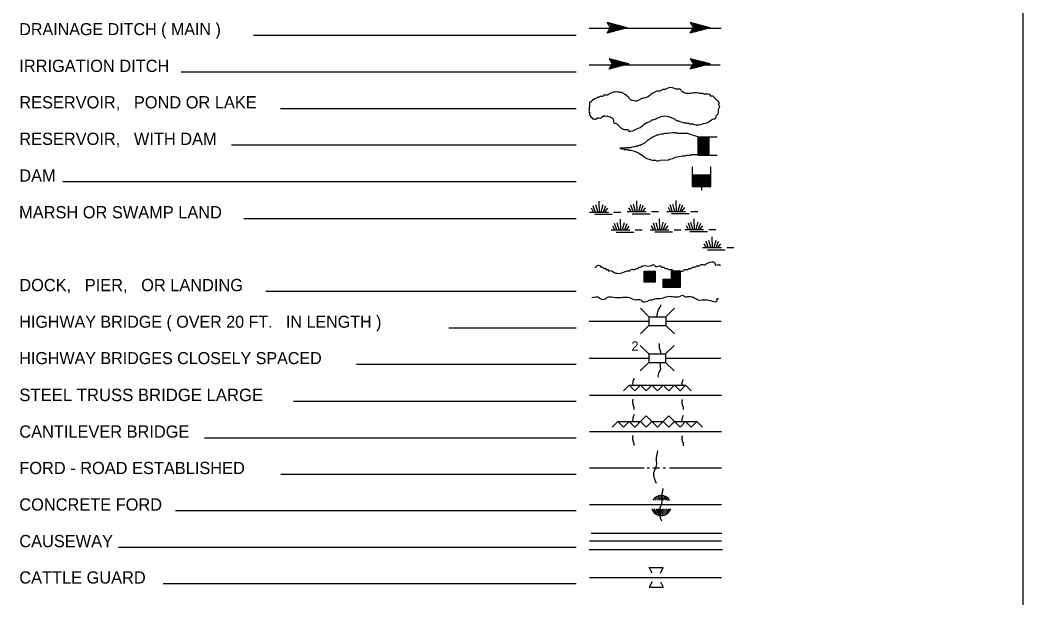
# Model space of a CAD drawing. Extents: x 1981738 to 2369451, y 16419000 to 16795123.
# Drawn here: x 2331307 to 2366812, y 16544942 to 16565393 of the extents above; entities that cross this region are included whole.
import ezdxf

# ---------------------------------------------------------------- set-up
doc = ezdxf.new("R2010")
doc.units = 0
doc.layers.add('L12', color=7, linetype='Continuous')
doc.layers.add('L23', color=7, linetype='Continuous')

msp = doc.modelspace()

# ---------------------------------------------------------------- linework, layer by layer
at = {"layer": 'L12'}
for p, q in [((2351454, 16554742), (2353572, 16554742)), ((2354174, 16554742), (2356132, 16554742)), ((2351449, 16553432), (2353566, 16553432)), ((2354163, 16553432), (2356122, 16553432)), ((2351465, 16552112), (2356138, 16552112)), ((2351465, 16550829), (2356138, 16550829)), ((2351465, 16549546), (2353397, 16549546)), ((2353514, 16549546), (2353588, 16549546)), ((2353714, 16549546), (2353941, 16549546)), ((2354073, 16549546), (2354158, 16549546)), ((2354300, 16549546), (2356138, 16549546)), ((2351465, 16548247), (2356138, 16548247)), ((2351465, 16546964), (2356138, 16546964)), ((2351465, 16545665), (2356138, 16545665))]:
    msp.add_line(p, q, dxfattribs=at)
at = {"layer": 'L23'}
for p, q in [((2366812, 16597356), (2366812, 16424388)), ((2351454, 16565107), (2356132, 16565107)), ((2352796, 16565123), (2352088, 16565308)), ((2352088, 16565308), (2352204, 16565123)), ((2352796, 16565123), (2352088, 16564933)), ((2352088, 16564933), (2352204, 16565123)), ((2352690, 16565107), (2352130, 16564965)), ((2352716, 16565134), (2352141, 16565276)), ((2352616, 16565118), (2352141, 16564981)), ((2352637, 16565134), (2352146, 16565255)), ((2352532, 16565107), (2352157, 16565023)), ((2352547, 16565134), (2352183, 16565223)), ((2352458, 16565118), (2352183, 16565060)), ((2352331, 16565107), (2352188, 16565076)), ((2352458, 16565139), (2352199, 16565181)), ((2352796, 16565123), (2352204, 16565123)), ((2352347, 16565134), (2352215, 16565155)), ((2352257, 16565134), (2352215, 16565139)), ((2352289, 16565107), (2352215, 16565107)), ((2352479, 16565123), (2352289, 16565123)), ((2352415, 16565123), (2352289, 16565123)), ((2355742, 16565123), (2355029, 16565308)), ((2355029, 16565308), (2355150, 16565123)), ((2355742, 16565123), (2355029, 16564933)), ((2355029, 16564933), (2355150, 16565123)), ((2355631, 16565107), (2355071, 16564965)), ((2355657, 16565134), (2355082, 16565276)), ((2355557, 16565118), (2355082, 16564981)), ((2355583, 16565134), (2355087, 16565255)), ((2355472, 16565107), (2355098, 16565023)), ((2355488, 16565134), (2355124, 16565223)), ((2355399, 16565118), (2355124, 16565060)), ((2355272, 16565107), (2355129, 16565076)), ((2355399, 16565139), (2355140, 16565181)), ((2355742, 16565123), (2355150, 16565123)), ((2355288, 16565134), (2355156, 16565155)), ((2355198, 16565134), (2355156, 16565139)), ((2355230, 16565107), (2355156, 16565107)), ((2355425, 16565123), (2355230, 16565123)), ((2355356, 16565123), (2355230, 16565123)), ((2339575, 16564859), (2351000, 16564859)), ((2352864, 16563840), (2352157, 16564025)), ((2352157, 16564025), (2352273, 16563840)), ((2352780, 16563851), (2352204, 16563993)), ((2352706, 16563851), (2352215, 16563972)), ((2352616, 16563851), (2352246, 16563940)), ((2355742, 16563840), (2355029, 16564025)), ((2355029, 16564025), (2355150, 16563840)), ((2355657, 16563851), (2355082, 16563993)), ((2355583, 16563851), (2355087, 16563972)), ((2355488, 16563851), (2355124, 16563940)), ((2337014, 16563555), (2351000, 16563555)), ((2351454, 16563814), (2356090, 16563814)), ((2352864, 16563840), (2352157, 16563650)), ((2352157, 16563650), (2352273, 16563840)), ((2352759, 16563824), (2352199, 16563682)), ((2352679, 16563835), (2352204, 16563697)), ((2352600, 16563824), (2352225, 16563740)), ((2352521, 16563835), (2352246, 16563771)), ((2352400, 16563824), (2352257, 16563792)), ((2352521, 16563856), (2352262, 16563898)), ((2352864, 16563840), (2352273, 16563840)), ((2352415, 16563851), (2352283, 16563872)), ((2352320, 16563851), (2352283, 16563856)), ((2352357, 16563824), (2352283, 16563824)), ((2352547, 16563840), (2352357, 16563840)), ((2352479, 16563840), (2352357, 16563840)), ((2355742, 16563840), (2355029, 16563650)), ((2355029, 16563650), (2355150, 16563840)), ((2355631, 16563824), (2355071, 16563682)), ((2355557, 16563835), (2355082, 16563697)), ((2355472, 16563824), (2355098, 16563740)), ((2355399, 16563835), (2355124, 16563771)), ((2355272, 16563824), (2355129, 16563792)), ((2355399, 16563856), (2355140, 16563898)), ((2355742, 16563840), (2355150, 16563840)), ((2355288, 16563851), (2355156, 16563872)), ((2355198, 16563851), (2355156, 16563856)), ((2355230, 16563824), (2355156, 16563824)), ((2355425, 16563840), (2355230, 16563840)), ((2355356, 16563840), (2355230, 16563840)), ((2340525, 16562266), (2351000, 16562266)), ((2355298, 16561263), (2355990, 16561263)), ((2355298, 16561263), (2355699, 16560867)), ((2355298, 16561232), (2355699, 16560830)), ((2355298, 16561200), (2355699, 16560799)), ((2355298, 16561158), (2355699, 16560756)), ((2355298, 16561126), (2355699, 16560725)), ((2355298, 16561089), (2355699, 16560693)), ((2355330, 16561263), (2355699, 16560899)), ((2355367, 16561263), (2355699, 16560941)), ((2355404, 16561263), (2355699, 16560983)), ((2355441, 16561263), (2355699, 16561015)), ((2355472, 16561263), (2355699, 16561047)), ((2355515, 16561263), (2355699, 16561084)), ((2355557, 16561263), (2355699, 16561126)), ((2355589, 16561263), (2355699, 16561158)), ((2355620, 16561263), (2355699, 16561189)), ((2355657, 16561263), (2355699, 16561226)), ((2338798, 16560973), (2351000, 16560973)), ((2355298, 16561057), (2355699, 16560656)), ((2355298, 16561015), (2355699, 16560614)), ((2355298, 16560983), (2355663, 16560614)), ((2355298, 16560946), (2355631, 16560614)), ((2355298, 16560909), (2355599, 16560614)), ((2355298, 16560867), (2355557, 16560614)), ((2355298, 16560830), (2355525, 16560614)), ((2355298, 16560799), (2355483, 16560614)), ((2355298, 16560767), (2355446, 16560614)), ((2355298, 16560725), (2355404, 16560614)), ((2355298, 16560693), (2355372, 16560614)), ((2355298, 16560656), (2355340, 16560614)), ((2355298, 16560624), (2355303, 16560614)), ((2355699, 16560614), (2355990, 16560614)), ((2355108, 16559505), (2355108, 16560197)), ((2355758, 16559906), (2355758, 16560197)), ((2332816, 16559674), (2351000, 16559674)), ((2355108, 16559505), (2355504, 16559906)), ((2355108, 16559542), (2355472, 16559906)), ((2355108, 16559573), (2355430, 16559906)), ((2355108, 16559616), (2355388, 16559906)), ((2355108, 16559647), (2355356, 16559906)), ((2355108, 16559684), (2355325, 16559906)), ((2355108, 16559721), (2355288, 16559906)), ((2355108, 16559764), (2355245, 16559906)), ((2355108, 16559801), (2355214, 16559906)), ((2355108, 16559832), (2355182, 16559906)), ((2355108, 16559864), (2355150, 16559906)), ((2355140, 16559505), (2355541, 16559906)), ((2355171, 16559505), (2355573, 16559906)), ((2355214, 16559505), (2355615, 16559906)), ((2355245, 16559505), (2355647, 16559906)), ((2355282, 16559505), (2355684, 16559906)), ((2355314, 16559505), (2355715, 16559906)), ((2355356, 16559505), (2355758, 16559906)), ((2355388, 16559505), (2355758, 16559874)), ((2355425, 16559505), (2355758, 16559843)), ((2355462, 16559505), (2355758, 16559806)), ((2355504, 16559505), (2355758, 16559764)), ((2355541, 16559505), (2355758, 16559732)), ((2355573, 16559505), (2355758, 16559690)), ((2355604, 16559505), (2355758, 16559658)), ((2355446, 16559357), (2355446, 16559505)), ((2355647, 16559505), (2355758, 16559616)), ((2355684, 16559505), (2355758, 16559584)), ((2355715, 16559505), (2355758, 16559547)), ((2355747, 16559505), (2355758, 16559515)), ((2351824, 16558607), (2351808, 16558982)), ((2353155, 16558623), (2353139, 16558998)), ((2354548, 16558634), (2354533, 16559008)), ((2351470, 16558597), (2352141, 16558597)), ((2351608, 16558597), (2351534, 16558734)), ((2351671, 16558607), (2351597, 16558824)), ((2351766, 16558607), (2351692, 16558850)), ((2351882, 16558607), (2351945, 16558866)), ((2351945, 16558591), (2352040, 16558824)), ((2352014, 16558607), (2352114, 16558734)), ((2352320, 16558597), (2352574, 16558597)), ((2352806, 16558618), (2353471, 16558618)), ((2352938, 16558618), (2352864, 16558750)), ((2353007, 16558623), (2352933, 16558840)), ((2353096, 16558623), (2353023, 16558866)), ((2353213, 16558623), (2353281, 16558882)), ((2353281, 16558607), (2353371, 16558840)), ((2353350, 16558623), (2353450, 16558750)), ((2353656, 16558618), (2353904, 16558618)), ((2354200, 16558623), (2354865, 16558623)), ((2354332, 16558623), (2354258, 16558755)), ((2354395, 16558634), (2354321, 16558850)), ((2354490, 16558634), (2354416, 16558871)), ((2354607, 16558634), (2354675, 16558892)), ((2354675, 16558618), (2354765, 16558850)), ((2354739, 16558634), (2354839, 16558755)), ((2355050, 16558623), (2355298, 16558623)), ((2339231, 16558375), (2351000, 16558375)), ((2351650, 16558523), (2352273, 16558523)), ((2352579, 16557974), (2352563, 16558348)), ((2352637, 16557974), (2352706, 16558232)), ((2352980, 16558539), (2353609, 16558539)), ((2353899, 16557984), (2353825, 16558222)), ((2353957, 16557984), (2353941, 16558359)), ((2354015, 16557984), (2354079, 16558243)), ((2354374, 16558549), (2354997, 16558549)), ((2355129, 16557989), (2355055, 16558232)), ((2355187, 16557989), (2355171, 16558364)), ((2355245, 16557989), (2355314, 16558248)), ((2352231, 16557963), (2352896, 16557963)), ((2352363, 16557963), (2352289, 16558100)), ((2352431, 16557974), (2352357, 16558190)), ((2352405, 16557889), (2353033, 16557889)), ((2352521, 16557974), (2352447, 16558216)), ((2352706, 16557958), (2352796, 16558190)), ((2352774, 16557974), (2352875, 16558100)), ((2353081, 16557963), (2353329, 16557963)), ((2353609, 16557974), (2354274, 16557974)), ((2353741, 16557974), (2353667, 16558106)), ((2353804, 16557984), (2353730, 16558201)), ((2353783, 16557900), (2354406, 16557900)), ((2354079, 16557963), (2354174, 16558201)), ((2354147, 16557984), (2354248, 16558106)), ((2354459, 16557974), (2354707, 16557974)), ((2354839, 16557984), (2355504, 16557984)), ((2354971, 16557984), (2354897, 16558116)), ((2355039, 16557989), (2354966, 16558206)), ((2355013, 16557905), (2355641, 16557905)), ((2355314, 16557974), (2355404, 16558206)), ((2355383, 16557989), (2355483, 16558116)), ((2355689, 16557984), (2355937, 16557984)), ((2355673, 16557350), (2355599, 16557567)), ((2355763, 16557350), (2355689, 16557588)), ((2355821, 16557350), (2355805, 16557725)), ((2355879, 16557350), (2355948, 16557609)), ((2355948, 16557329), (2356037, 16557567)), ((2355472, 16557340), (2356138, 16557340)), ((2355604, 16557340), (2355531, 16557472)), ((2355647, 16557266), (2356275, 16557266)), ((2356016, 16557350), (2356117, 16557472)), ((2356323, 16557340), (2356571, 16557340)), ((2353397, 16556115), (2353788, 16556506)), ((2353397, 16556463), (2353440, 16556506)), ((2353397, 16556432), (2353471, 16556506)), ((2353397, 16556400), (2353508, 16556506)), ((2353397, 16556374), (2353540, 16556506)), ((2353397, 16556326), (2353582, 16556506)), ((2353397, 16556289), (2353614, 16556506)), ((2353397, 16556257), (2353646, 16556506)), ((2353397, 16556226), (2353683, 16556506)), ((2353397, 16556184), (2353725, 16556506)), ((2353397, 16556147), (2353756, 16556506)), ((2353429, 16556115), (2353788, 16556474)), ((2354675, 16556205), (2354374, 16556506)), ((2354675, 16556173), (2354374, 16556474)), ((2354675, 16556242), (2354390, 16556521)), ((2354675, 16556273), (2354422, 16556521)), ((2354665, 16556326), (2354464, 16556521)), ((2354675, 16556347), (2354496, 16556521)), ((2354675, 16556384), (2354533, 16556521)), ((2354675, 16556416), (2354564, 16556521)), ((2354675, 16556458), (2354607, 16556521)), ((2354675, 16556490), (2354638, 16556521)), ((2353466, 16556115), (2353788, 16556442)), ((2353508, 16556115), (2353788, 16556400)), ((2353540, 16556115), (2353788, 16556363)), ((2353572, 16556115), (2353788, 16556331)), ((2353609, 16556115), (2353788, 16556300)), ((2353656, 16556115), (2353788, 16556257)), ((2353683, 16556115), (2353788, 16556226)), ((2353714, 16556115), (2353788, 16556189)), ((2353746, 16556115), (2353788, 16556157)), ((2354358, 16555925), (2354073, 16556205)), ((2354316, 16555925), (2354073, 16556173)), ((2354279, 16555925), (2354073, 16556131)), ((2354248, 16555914), (2354073, 16556099)), ((2354390, 16555925), (2354089, 16556226)), ((2354422, 16555925), (2354121, 16556226)), ((2354459, 16555925), (2354163, 16556226)), ((2354496, 16555925), (2354200, 16556226)), ((2354533, 16555925), (2354232, 16556226)), ((2354564, 16555925), (2354263, 16556226)), ((2354607, 16555925), (2354306, 16556226)), ((2354638, 16555925), (2354337, 16556226)), ((2354675, 16556131), (2354374, 16556432)), ((2354675, 16556099), (2354374, 16556400)), ((2354675, 16556067), (2354374, 16556363)), ((2354675, 16556030), (2354374, 16556331)), ((2354675, 16555988), (2354374, 16556289)), ((2354675, 16555956), (2354374, 16556257)), ((2354675, 16555925), (2354374, 16556226)), ((2340013, 16555798), (2351000, 16555798)), ((2354216, 16555925), (2354073, 16556067)), ((2354179, 16555925), (2354073, 16556030)), ((2354131, 16555925), (2354073, 16555988)), ((2354105, 16555914), (2354073, 16555956)), ((2353572, 16554890), (2353271, 16555191)), ((2354174, 16554890), (2354475, 16555191)), ((2353572, 16554890), (2353572, 16554589)), ((2353572, 16554890), (2354174, 16554890)), ((2354174, 16554890), (2354174, 16554589)), ((2346481, 16554504), (2351000, 16554504)), ((2353572, 16554589), (2353271, 16554288)), ((2353572, 16554589), (2354174, 16554589)), ((2354174, 16554589), (2354475, 16554288)), ((2353566, 16553580), (2353265, 16553881)), ((2354163, 16553580), (2354464, 16553881)), ((2353566, 16553279), (2353265, 16552984)), ((2353566, 16553580), (2353566, 16553279)), ((2353566, 16553580), (2354163, 16553580)), ((2353566, 16553279), (2354163, 16553279)), ((2354163, 16553580), (2354163, 16553279)), ((2354163, 16553279), (2354464, 16552984)), ((2343212, 16553216), (2351000, 16553216)), ((2352674, 16552266), (2352875, 16552466)), ((2352864, 16552466), (2354871, 16552466)), ((2352875, 16552466), (2353075, 16552266)), ((2353075, 16552266), (2353271, 16552466)), ((2353271, 16552466), (2353471, 16552266)), ((2353471, 16552266), (2353672, 16552466)), ((2353672, 16552466), (2353873, 16552266)), ((2353873, 16552266), (2354073, 16552466)), ((2354073, 16552466), (2354274, 16552266)), ((2354274, 16552266), (2354475, 16552466)), ((2354475, 16552466), (2354675, 16552266)), ((2354675, 16552266), (2354871, 16552466)), ((2354871, 16552466), (2355071, 16552266)), ((2340990, 16551906), (2351000, 16551906)), ((2352273, 16550982), (2352473, 16551183)), ((2352473, 16551183), (2352674, 16550982)), ((2352473, 16551183), (2353271, 16551183)), ((2352674, 16550982), (2352875, 16551183)), ((2352875, 16551183), (2353075, 16550982)), ((2353075, 16550982), (2353471, 16551384)), ((2353271, 16551183), (2353471, 16550982)), ((2353471, 16551384), (2353873, 16550982)), ((2353471, 16550982), (2353672, 16551183)), ((2353672, 16551183), (2354073, 16551183)), ((2353873, 16550982), (2354274, 16551384)), ((2354073, 16551183), (2354274, 16550982)), ((2354274, 16551384), (2354675, 16550982)), ((2354274, 16550982), (2354475, 16551183)), ((2354475, 16551183), (2355272, 16551183)), ((2354675, 16550982), (2354871, 16551183)), ((2354871, 16551183), (2355071, 16550982)), ((2355071, 16550982), (2355272, 16551183)), ((2355272, 16551183), (2355472, 16550982)), ((2337837, 16550613), (2351000, 16550613)), ((2340541, 16549324), (2351000, 16549324)), ((2353725, 16548400), (2353846, 16548532)), ((2353788, 16548400), (2353941, 16548548)), ((2353873, 16548400), (2354031, 16548559)), ((2353941, 16548400), (2354089, 16548559)), ((2354005, 16548400), (2354142, 16548532)), ((2354073, 16548400), (2354189, 16548516)), ((2354158, 16548400), (2354232, 16548480)), ((2354221, 16548400), (2354274, 16548448)), ((2354279, 16548400), (2354300, 16548416)), ((2336808, 16548031), (2351000, 16548031)), ((2353688, 16548083), (2353714, 16548099)), ((2353704, 16548031), (2353783, 16548099)), ((2353741, 16547988), (2353857, 16548099)), ((2353772, 16547957), (2353920, 16548099)), ((2353804, 16547925), (2353989, 16548099)), ((2353857, 16547899), (2354057, 16548099)), ((2353899, 16547872), (2354121, 16548099)), ((2353962, 16547867), (2354205, 16548099)), ((2354031, 16547856), (2354274, 16548099)), ((2354116, 16547872), (2354337, 16548099)), ((2351523, 16547233), (2356154, 16547233)), ((2334796, 16546737), (2351000, 16546737)), ((2351449, 16546658), (2356180, 16546658)), ((2353683, 16545813), (2353582, 16546014)), ((2353582, 16546014), (2354079, 16546014)), ((2353984, 16545813), (2354079, 16546014)), ((2336375, 16545449), (2351000, 16545449)), ((2353683, 16545512), (2353582, 16545317)), ((2353984, 16545512), (2354079, 16545317)), ((2353582, 16545317), (2354079, 16545317))]:
    msp.add_line(p, q, dxfattribs=at)
for points in [[(2355298, 16561263), (2354939, 16561374), (2354580, 16561374), (2354538, 16561400), (2354395, 16561400), (2354232, 16561374), (2354116, 16561374), (2354073, 16561358), (2354015, 16561358), (2353931, 16561342), (2353888, 16561316), (2353846, 16561316), (2353688, 16561242), (2353630, 16561200), (2353609, 16561200), (2353572, 16561158), (2353545, 16561158), (2353408, 16561031), (2353292, 16560973), (2353265, 16560957), (2353223, 16560957), (2353192, 16560931), (2353123, 16560931), (2352922, 16560872), (2352780, 16560872), (2352764, 16560857), (2352679, 16560857), (2352542, 16560857), (2352563, 16560857), (2352600, 16560830), (2352679, 16560830), (2352706, 16560814), (2352822, 16560814), (2352848, 16560788), (2352880, 16560788), (2352922, 16560788), (2353065, 16560756), (2353207, 16560693), (2353429, 16560535), (2353466, 16560508), (2353688, 16560434), (2353788, 16560434), (2353846, 16560408), (2353915, 16560408), (2353973, 16560434), (2354258, 16560450), (2354300, 16560471), (2354416, 16560492), (2354517, 16560535), (2354754, 16560593), (2354855, 16560593), (2354897, 16560614), (2355039, 16560614), (2355082, 16560630), (2355303, 16560630)], [(2355298, 16561263), (2355298, 16560624)], [(2355298, 16560624), (2355298, 16560614), (2355699, 16560614), (2355699, 16561263)], [(2355747, 16559505), (2355758, 16559505), (2355758, 16559906), (2355108, 16559906)], [(2355108, 16559505), (2355747, 16559505)]]:
    msp.add_lwpolyline(points, dxfattribs=at)
for points in [[(2353397, 16556115), (2353397, 16556506), (2353788, 16556506), (2353788, 16556115)], [(2354675, 16556226), (2354374, 16556226), (2354374, 16556521), (2354675, 16556521)], [(2354374, 16555925), (2354073, 16555925), (2354073, 16556226), (2354374, 16556226)], [(2354675, 16555925), (2354374, 16555925), (2354374, 16556226), (2354675, 16556226)]]:
    msp.add_lwpolyline(points, close=True, dxfattribs=at)
for start, end in [(33.1356, 146.8644), (198.6495, 341.3505)]:
    msp.add_arc((2354006, 16548211), 355, start, end, dxfattribs=at)
for points in [[(2352183, 16561965), (2352241, 16561939), (2352320, 16561865), (2352320, 16561797), (2352357, 16561738), (2352384, 16561738), (2352579, 16561580), (2352621, 16561559), (2352706, 16561517), (2352848, 16561501), (2352848, 16561480), (2353049, 16561501), (2353091, 16561517), (2353308, 16561622), (2353545, 16561781), (2353609, 16561797), (2353646, 16561839), (2353788, 16561881), (2353846, 16561923), (2353931, 16561939), (2353973, 16561965), (2354300, 16561965), (2354459, 16561897), (2354554, 16561839), (2354612, 16561823), (2354823, 16561760), (2354966, 16561738), (2354997, 16561723), (2355124, 16561723), (2355182, 16561701), (2355404, 16561701), (2355462, 16561723), (2355546, 16561738), (2355620, 16561760), (2355705, 16561797), (2355863, 16561897), (2355890, 16561897), (2355948, 16561965), (2355963, 16562024), (2355990, 16562039), (2356032, 16562124), (2356048, 16562266), (2356074, 16562351), (2356048, 16562383), (2356048, 16562488), (2356032, 16562488), (2356032, 16562509), (2355990, 16562546), (2355963, 16562567), (2355890, 16562647), (2355805, 16562705), (2355763, 16562705), (2355747, 16562731), (2355562, 16562768), (2355525, 16562768), (2355483, 16562789), (2355383, 16562789), (2355340, 16562805), (2354966, 16562789), (2354712, 16562905), (2354696, 16562932), (2354638, 16562948), (2354538, 16562948), (2354475, 16562974), (2354216, 16562974), (2354174, 16562948), (2354089, 16562932), (2354057, 16562932), (2354015, 16562905), (2353873, 16562874), (2353688, 16562789), (2353508, 16562668), (2353223, 16562567), (2353192, 16562546), (2352980, 16562546), (2352880, 16562610), (2352864, 16562647), (2352806, 16562705), (2352737, 16562747), (2352706, 16562768), (2352679, 16562789), (2352563, 16562831), (2352442, 16562847), (2352199, 16562789), (2352056, 16562731), (2351972, 16562731), (2351956, 16562705), (2351840, 16562689), (2351771, 16562647), (2351729, 16562647), (2351713, 16562626), (2351671, 16562610), (2351629, 16562610), (2351597, 16562567), (2351571, 16562567), (2351555, 16562525), (2351512, 16562509)], [(2351512, 16562509), (2351512, 16562488), (2351491, 16562488), (2351470, 16562351), (2351454, 16562309), (2351454, 16562166), (2351454, 16562124), (2351470, 16562124), (2351470, 16562039), (2351491, 16562024), (2351491, 16561997), (2351512, 16561997), (2351512, 16561965), (2351534, 16561939), (2351555, 16561939), (2351571, 16561923), (2351571, 16561897), (2351597, 16561897), (2351713, 16561897), (2351729, 16561923), (2351898, 16561939), (2351914, 16561965), (2352183, 16561965)], [(2351650, 16556648), (2351692, 16556648), (2351724, 16556690), (2351850, 16556690), (2351887, 16556648), (2351930, 16556648), (2351967, 16556606), (2352046, 16556606), (2352046, 16556564), (2352130, 16556564), (2352130, 16556521), (2352172, 16556521), (2352246, 16556521), (2352289, 16556490), (2352732, 16556490), (2352817, 16556521), (2352896, 16556521), (2352938, 16556564), (2353054, 16556564), (2353139, 16556606), (2353181, 16556606), (2353213, 16556648), (2353255, 16556648), (2353339, 16556690), (2353624, 16556690), (2353698, 16556733), (2353741, 16556733), (2353783, 16556690), (2353941, 16556690), (2353984, 16556690), (2354020, 16556648), (2354105, 16556648), (2354147, 16556606), (2354221, 16556606), (2354263, 16556564), (2354390, 16556564), (2354422, 16556521), (2354548, 16556521), (2354591, 16556521), (2354791, 16556521), (2354834, 16556564), (2354950, 16556564), (2354992, 16556606), (2355071, 16556606), (2355113, 16556648), (2355187, 16556648), (2355272, 16556690), (2355314, 16556690), (2355356, 16556690), (2355399, 16556733), (2355557, 16556733), (2355599, 16556764), (2355916, 16556764), (2355916, 16556733), (2355995, 16556733), (2356080, 16556733), (2356080, 16556690)], [(2351555, 16555571), (2351798, 16555571), (2351840, 16555534), (2352040, 16555534), (2352083, 16555571), (2352400, 16555571), (2352880, 16555571), (2353091, 16555492), (2353292, 16555492), (2353329, 16555450), (2353529, 16555450), (2353609, 16555492), (2353688, 16555492), (2353815, 16555534), (2353973, 16555534), (2354258, 16555613), (2354654, 16555613), (2354739, 16555650), (2354781, 16555650), (2354823, 16555613), (2354981, 16555613), (2355224, 16555534), (2355303, 16555492), (2355620, 16555492), (2355990, 16555492), (2355990, 16555534), (2356032, 16555534)], [(2353862, 16554900), (2353862, 16554948), (2353947, 16555191), (2353989, 16555275), (2353989, 16555318)], [(2353989, 16553591), (2353989, 16553654), (2353947, 16553781), (2353947, 16553939), (2353947, 16553950)], [(2353904, 16552757), (2353904, 16552846), (2353989, 16553058), (2353989, 16553258), (2354015, 16553279)], [(2353007, 16552482), (2353007, 16552572), (2353065, 16552725)], [(2354749, 16552482), (2354749, 16552572), (2354797, 16552688)], [(2353049, 16551616), (2353049, 16551679), (2353007, 16551806), (2353007, 16551965), (2353007, 16551975)], [(2354797, 16551605), (2354797, 16551674), (2354754, 16551801), (2354754, 16551954), (2354754, 16551965)], [(2353007, 16551199), (2353007, 16551289), (2353065, 16551442)], [(2354749, 16551199), (2354749, 16551289), (2354797, 16551405)], [(2353049, 16550333), (2353049, 16550396), (2353007, 16550523), (2353007, 16550681), (2353007, 16550692)], [(2354797, 16550322), (2354797, 16550391), (2354754, 16550512), (2354754, 16550671), (2354754, 16550681)], [(2353841, 16548992), (2353756, 16549414), (2353841, 16549625), (2353841, 16549821), (2353888, 16550148)], [(2354031, 16547656), (2353947, 16548083), (2354031, 16548289), (2354031, 16548490), (2354079, 16548812)]]:
    msp.add_spline(points, degree=3, dxfattribs=at)

# ---------------------------------------------------------------- texts
for s, height, p in [('DRAINAGE DITCH ( MAIN )', 425.01, (2331280, 16564859)), ('IRRIGATION DITCH', 433.31, (2331280, 16563555)), ('RESERVOIR,   POND OR LAKE', 433.31, (2331280, 16562266)), ('RESERVOIR,   WITH DAM', 433.31, (2331280, 16560973)), ('DAM', 433.3, (2331280, 16559674)), ('MARSH OR SWAMP LAND', 433.31, (2331274, 16558375)), ('DOCK,   PIER,   OR LANDING', 433.31, (2331280, 16555798)), ('HIGHWAY BRIDGE ( OVER 20 FT.   IN LENGTH )', 425.01, (2331280, 16554504)), ('2', 333, (2352954, 16553691)), ('HIGHWAY BRIDGES CLOSELY SPACED', 425.01, (2331280, 16553216)), ('STEEL TRUSS BRIDGE LARGE', 441.61, (2331280, 16551906)), ('CANTILEVER BRIDGE', 433.31, (2331280, 16550613)), ('FORD - ROAD ESTABLISHED', 433.31, (2331280, 16549324)), ('CONCRETE FORD', 433.31, (2331280, 16548031)), ('CAUSEWAY', 433.3, (2331280, 16546737)), ('CATTLE GUARD', 433.31, (2331280, 16545449))]:
    msp.add_text(s, height=height, dxfattribs=at).set_placement(p)

doc.saveas('drawing.dxf')
